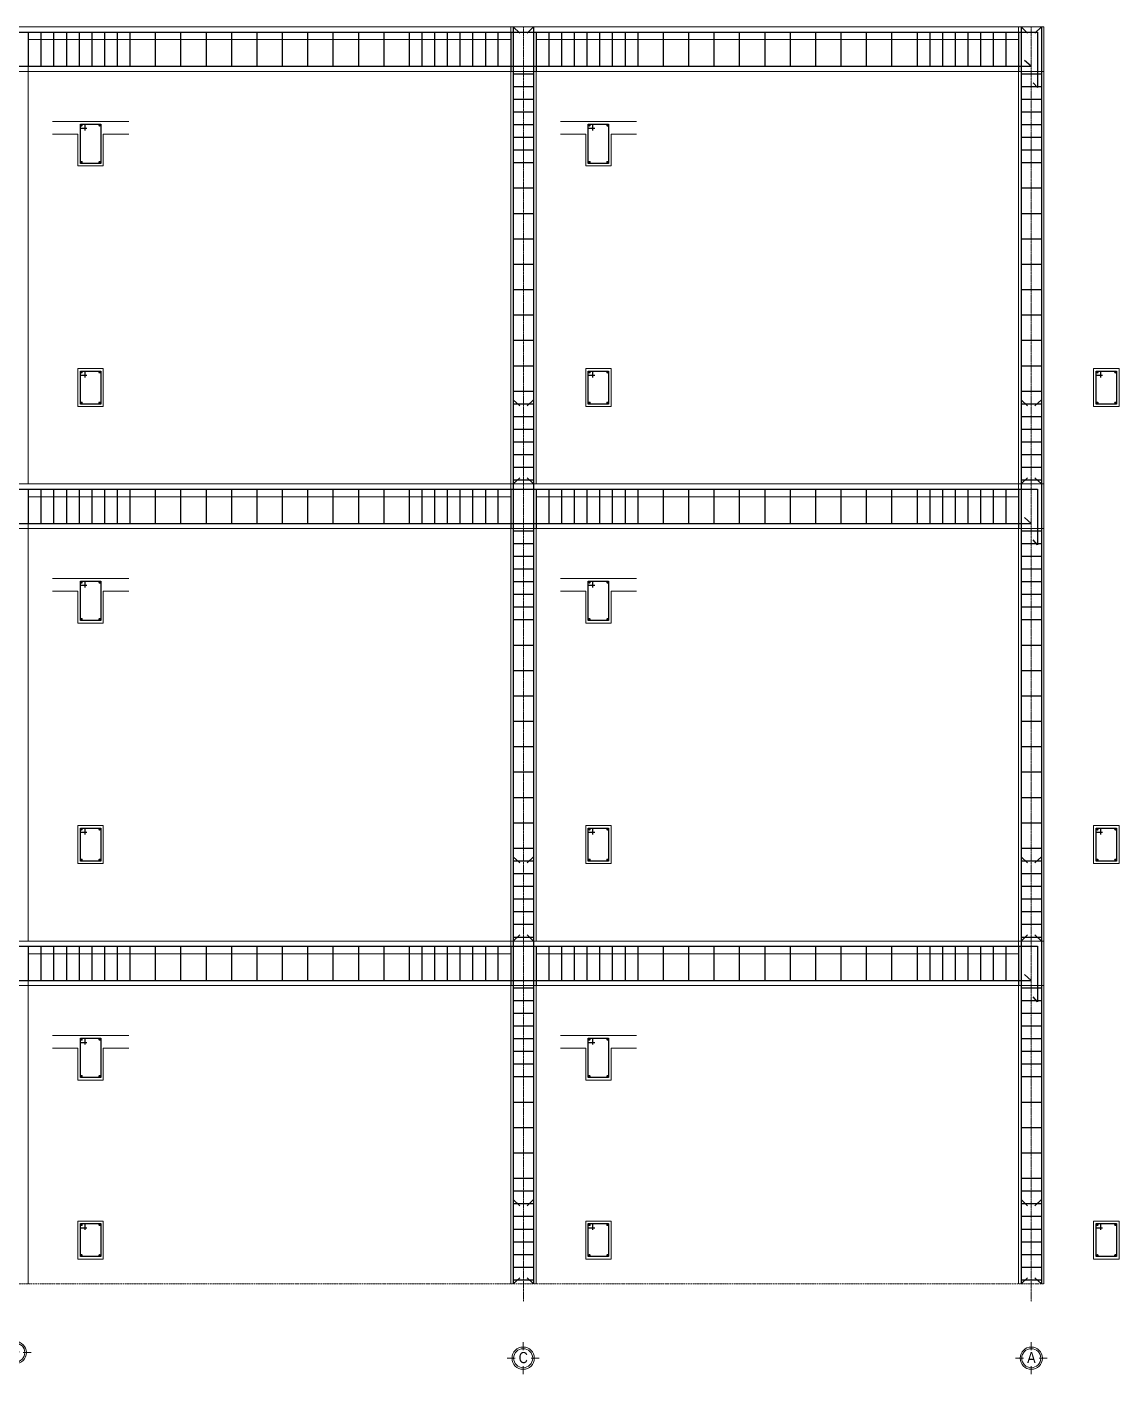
# Model space of a CAD drawing. Header units: millimetres. Extents: x 2451 to 189599, y 100744 to 200848.
# Drawn here: x 86305 to 94906, y 135636 to 146247 of the extents above; entities that cross this region are included whole.
import ezdxf
from ezdxf.enums import TextEntityAlignment as Align

# ---------------------------------------------------------------- set-up
doc = ezdxf.new("R2010")
doc.units = ezdxf.units.MM
doc.linetypes.add('ACAD_ISO02W100', pattern=[15, 12, -3])
doc.linetypes.add('ACAD_ISO10W100', pattern=[18, 12, -3, 0, -3])
for name, color, linetype, lineweight in [('NÉT KHUẤT KC', 4, 'Continuous', 9), ('NÉT THẤY KC', 7, 'Continuous', 20), ('NÉT ĐẬM Cốt thép - các nét cần nhấn mạnh', 1, 'Continuous', 30), ('TEN TRUC', 3, 'Continuous', 18), ('TRUC', 24, 'Continuous', 0)]:
    doc.layers.add(name, color=color, linetype=linetype, lineweight=lineweight)
doc.layers.add('TAGS', color=60, linetype='Continuous')
doc.styles.add('VNI-HELVE-CONDENSEN', font='')
doc.styles.get('VNI-HELVE-CONDENSEN').set_extended_font_data('VNI-Helve-Condense')

# ---------------------------------------------------------------- blocks, each defined once
blk = doc.blocks.new('A$C206177D3')
at = {"layer": 'TEN TRUC', "ltscale": 1000}
for p, q in [((-37, 240), (-37, 490)), ((-287, -10), (-537, -10)), ((-37, -510), (-37, -260)), ((463, -10), (213, -10))]:
    blk.add_line(p, q, dxfattribs=at)
blk.add_circle((-37, -10), 350, dxfattribs=at)
at = {"layer": 'TEN TRUC', "color": 254, "ltscale": 1000}
blk.add_circle((-37, -10), 300, dxfattribs=at)
blk = doc.blocks.new('*U1107')
at = {"layer": 'NÉT ĐẬM Cốt thép - các nét cần nhấn mạnh'}
blk.add_line((-80, 0), (80, 0), dxfattribs=at)
blk = doc.blocks.new('*U1108')
at = {"layer": 'NÉT ĐẬM Cốt thép - các nét cần nhấn mạnh', "color": 0, "linetype": 'ByBlock', "lineweight": -2, "transparency": 16777216}
for p in [(0, 600), (0, 400), (0, 200), (0, 0)]:
    blk.add_blockref('*U1107', p, dxfattribs=at)
blk = doc.blocks.new('*U1111')
at = {"layer": 'NÉT ĐẬM Cốt thép - các nét cần nhấn mạnh'}
blk.add_line((-80, 0), (80, 0), dxfattribs=at)
blk = doc.blocks.new('*U1112')
at = {"layer": 'NÉT ĐẬM Cốt thép - các nét cần nhấn mạnh', "color": 0, "linetype": 'ByBlock', "lineweight": -2, "transparency": 16777216}
for p in [(0, 600), (0, 400), (0, 200), (0, 0)]:
    blk.add_blockref('*U1111', p, dxfattribs=at)
blk = doc.blocks.new('*U1113')
at = {"layer": 'NÉT ĐẬM Cốt thép - các nét cần nhấn mạnh'}
blk.add_line((-80, 0), (80, 0), dxfattribs=at)
blk = doc.blocks.new('*U1114')
at = {"layer": 'NÉT ĐẬM Cốt thép - các nét cần nhấn mạnh', "color": 0, "linetype": 'ByBlock', "lineweight": -2, "transparency": 16777216}
for p in [(0, 600), (0, 400), (0, 200), (0, 0)]:
    blk.add_blockref('*U1113', p, dxfattribs=at)
blk = doc.blocks.new('*U1115')
at = {"layer": 'NÉT ĐẬM Cốt thép - các nét cần nhấn mạnh'}
blk.add_line((-80, 0), (80, 0), dxfattribs=at)
blk = doc.blocks.new('*U1116')
at = {"layer": 'NÉT ĐẬM Cốt thép - các nét cần nhấn mạnh', "color": 0, "linetype": 'ByBlock', "lineweight": -2, "transparency": 16777216}
for p in [(0, 600), (0, 400), (0, 200), (0, 0)]:
    blk.add_blockref('*U1115', p, dxfattribs=at)
blk = doc.blocks.new('*U1109')
at = {"layer": 'NÉT ĐẬM Cốt thép - các nét cần nhấn mạnh'}
blk.add_line((-80, 0), (80, 0), dxfattribs=at)
blk = doc.blocks.new('*U1110')
at = {"layer": 'NÉT ĐẬM Cốt thép - các nét cần nhấn mạnh', "color": 0, "linetype": 'ByBlock', "lineweight": -2, "transparency": 16777216}
for p in [(0, 600), (0, 400), (0, 200), (0, 0)]:
    blk.add_blockref('*U1109', p, dxfattribs=at)
blk = doc.blocks.new('*U1127')
at = {"layer": 'NÉT ĐẬM Cốt thép - các nét cần nhấn mạnh'}
blk.add_line((-80, 0), (80, 0), dxfattribs=at)
blk = doc.blocks.new('*U1128')
at = {"layer": 'NÉT ĐẬM Cốt thép - các nét cần nhấn mạnh', "color": 0, "linetype": 'ByBlock', "lineweight": -2, "transparency": 16777216}
for p in [(0, 600), (0, 400), (0, 200), (0, 0)]:
    blk.add_blockref('*U1127', p, dxfattribs=at)
blk = doc.blocks.new('*U1129')
at = {"layer": 'NÉT ĐẬM Cốt thép - các nét cần nhấn mạnh'}
blk.add_line((-80, 0), (80, 0), dxfattribs=at)
blk = doc.blocks.new('*U1130')
at = {"layer": 'NÉT ĐẬM Cốt thép - các nét cần nhấn mạnh', "color": 0, "linetype": 'ByBlock', "lineweight": -2, "transparency": 16777216}
for p in [(0, 600), (0, 400), (0, 200), (0, 0)]:
    blk.add_blockref('*U1129', p, dxfattribs=at)
blk = doc.blocks.new('*U1135')
at = {"layer": 'NÉT ĐẬM Cốt thép - các nét cần nhấn mạnh'}
blk.add_line((-80, 0), (80, 0), dxfattribs=at)
blk = doc.blocks.new('*U1136')
at = {"layer": 'NÉT ĐẬM Cốt thép - các nét cần nhấn mạnh', "color": 0, "linetype": 'ByBlock', "lineweight": -2, "transparency": 16777216}
for p in [(0, 600), (0, 400), (0, 200), (0, 0)]:
    blk.add_blockref('*U1135', p, dxfattribs=at)
blk = doc.blocks.new('*U1137')
at = {"layer": 'NÉT ĐẬM Cốt thép - các nét cần nhấn mạnh'}
blk.add_line((-80, 0), (80, 0), dxfattribs=at)
blk = doc.blocks.new('*U1138')
at = {"layer": 'NÉT ĐẬM Cốt thép - các nét cần nhấn mạnh', "color": 0, "linetype": 'ByBlock', "lineweight": -2, "transparency": 16777216}
for p in [(0, 600), (0, 400), (0, 200), (0, 0)]:
    blk.add_blockref('*U1137', p, dxfattribs=at)
blk = doc.blocks.new('*U1139')
at = {"layer": 'NÉT ĐẬM Cốt thép - các nét cần nhấn mạnh'}
blk.add_line((-80, 0), (80, 0), dxfattribs=at)
blk = doc.blocks.new('*U1140')
at = {"layer": 'NÉT ĐẬM Cốt thép - các nét cần nhấn mạnh', "color": 0, "linetype": 'ByBlock', "lineweight": -2, "transparency": 16777216}
for p in [(0, 600), (0, 400), (0, 200), (0, 0)]:
    blk.add_blockref('*U1139', p, dxfattribs=at)
blk = doc.blocks.new('*U1131')
at = {"layer": 'NÉT ĐẬM Cốt thép - các nét cần nhấn mạnh'}
blk.add_line((-80, 0), (80, 0), dxfattribs=at)
blk = doc.blocks.new('*U1132')
at = {"layer": 'NÉT ĐẬM Cốt thép - các nét cần nhấn mạnh', "color": 0, "linetype": 'ByBlock', "lineweight": -2, "transparency": 16777216}
for p in [(0, 600), (0, 400), (0, 200), (0, 0)]:
    blk.add_blockref('*U1131', p, dxfattribs=at)
blk = doc.blocks.new('*U1133')
at = {"layer": 'NÉT ĐẬM Cốt thép - các nét cần nhấn mạnh'}
blk.add_line((-80, 0), (80, 0), dxfattribs=at)
blk = doc.blocks.new('*U1134')
at = {"layer": 'NÉT ĐẬM Cốt thép - các nét cần nhấn mạnh', "color": 0, "linetype": 'ByBlock', "lineweight": -2, "transparency": 16777216}
for p in [(0, 600), (0, 400), (0, 200), (0, 0)]:
    blk.add_blockref('*U1133', p, dxfattribs=at)
blk = doc.blocks.new('*U1141')
at = {"layer": 'NÉT ĐẬM Cốt thép - các nét cần nhấn mạnh'}
blk.add_line((-80, 0), (80, 0), dxfattribs=at)
blk = doc.blocks.new('*U1142')
at = {"layer": 'NÉT ĐẬM Cốt thép - các nét cần nhấn mạnh', "color": 0, "linetype": 'ByBlock', "lineweight": -2, "transparency": 16777216}
for p in [(0, 600), (0, 400), (0, 200), (0, 0)]:
    blk.add_blockref('*U1141', p, dxfattribs=at)

msp = doc.modelspace()

# ---------------------------------------------------------------- linework, layer by layer
at = {"layer": 'NÉT KHUẤT KC', "linetype": 'ACAD_ISO02W100', "ltscale": 0.5}
for points in [[(94315, 146247.2), (80115, 146247.2), (80115, 145897.2), (80315, 145897.2), (80315, 146147.2), (84115, 146147.2), (84115, 145897.2), (84315, 145897.2), (84315, 146147.2), (86115, 146147.2), (86115, 145897.2), (86315, 145897.2), (86315, 146147.2), (90115, 146147.2), (90115, 145897.2), (90315, 145897.2), (90315, 146147.2), (94115, 146147.2), (94115, 145897.2), (94315, 145897.2), (94315, 146247.2)], [(94315, 142647.2), (80115, 142647.2), (80115, 142297.2), (80315, 142297.2), (80315, 142547.2), (84115, 142547.2), (84115, 142297.2), (84315, 142297.2), (84315, 142547.2), (86115, 142547.2), (86115, 142297.2), (86315, 142297.2), (86315, 142547.2), (90115, 142547.2), (90115, 142297.2), (90315, 142297.2), (90315, 142547.2), (94115, 142547.2), (94115, 142297.2), (94315, 142297.2), (94315, 142647.2)], [(94315, 139047.2), (80115, 139047.2), (80115, 138697.2), (80315, 138697.2), (80315, 138947.2), (84115, 138947.2), (84115, 138697.2), (84315, 138697.2), (84315, 138947.2), (86115, 138947.2), (86115, 138697.2), (86315, 138697.2), (86315, 138947.2), (90115, 138947.2), (90115, 138697.2), (90315, 138697.2), (90315, 138947.2), (94115, 138947.2), (94115, 138697.2), (94315, 138697.2), (94315, 139047.2)]]:
    msp.add_lwpolyline(points, dxfattribs=at)
at = {"layer": 'NÉT THẤY KC'}
for p, q in [((86315, 146247.2), (90115, 146247.2)), ((90115, 146247.2), (90115, 136347.2)), ((90315, 146247.2), (94115, 146247.2)), ((94115, 146247.2), (94115, 136347.2)), ((94315, 146247.2), (94315, 136347.2)), ((86315, 145897.2), (86315, 142647.2)), ((86315, 145897.2), (86315, 142647.2)), ((86315, 145897.2), (90115, 145897.2)), ((90115, 145897.2), (90115, 142647.2)), ((90315, 145897.2), (90315, 142647.2)), ((90315, 145897.2), (90315, 142647.2)), ((90315, 145897.2), (94115, 145897.2)), ((94115, 145897.2), (94115, 142647.2)), ((94315, 145897.2), (94315, 142647.2)), ((86506.4, 145502.2), (87106.4, 145502.2)), ((90506.4, 145502.2), (91106.4, 145502.2)), ((86506.4, 145402.2), (86706.4, 145402.2)), ((86706.4, 145152.2), (86706.4, 145402.2)), ((86906.4, 145402.2), (87106.4, 145402.2)), ((86906.4, 145402.2), (86906.4, 145152.2)), ((90506.4, 145402.2), (90706.4, 145402.2)), ((90706.4, 145152.2), (90706.4, 145402.2)), ((90906.4, 145402.2), (91106.4, 145402.2)), ((90906.4, 145402.2), (90906.4, 145152.2)), ((86706.4, 145152.2), (86906.4, 145152.2)), ((90706.4, 145152.2), (90906.4, 145152.2)), ((86906.4, 143557.1), (86706.4, 143557.1)), ((90906.4, 143557.1), (90706.4, 143557.1)), ((94906.4, 143557.1), (94706.4, 143557.1)), ((86315, 142647.2), (90115, 142647.2)), ((90315, 142647.2), (94115, 142647.2)), ((86315, 142297.2), (86315, 139047.2)), ((86315, 142297.2), (86315, 139047.2)), ((86315, 142297.2), (90115, 142297.2)), ((90115, 142297.2), (90115, 139047.2)), ((90315, 142297.2), (90315, 139047.2)), ((90315, 142297.2), (90315, 139047.2)), ((90315, 142297.2), (94115, 142297.2)), ((94115, 142297.2), (94115, 139047.2)), ((94315, 142297.2), (94315, 139047.2)), ((86506.4, 141902.2), (87106.4, 141902.2)), ((90506.4, 141902.2), (91106.4, 141902.2)), ((86506.4, 141802.2), (86706.4, 141802.2)), ((86706.4, 141552.2), (86706.4, 141802.2)), ((86906.4, 141802.2), (87106.4, 141802.2)), ((86906.4, 141802.2), (86906.4, 141552.2)), ((90506.4, 141802.2), (90706.4, 141802.2)), ((90706.4, 141552.2), (90706.4, 141802.2)), ((90906.4, 141802.2), (91106.4, 141802.2)), ((90906.4, 141802.2), (90906.4, 141552.2)), ((86706.4, 141552.2), (86906.4, 141552.2)), ((90706.4, 141552.2), (90906.4, 141552.2)), ((86906.4, 139957.1), (86706.4, 139957.1)), ((90906.4, 139957.1), (90706.4, 139957.1)), ((94906.4, 139957.1), (94706.4, 139957.1)), ((86315, 139047.2), (90115, 139047.2)), ((90315, 139047.2), (94115, 139047.2)), ((86315, 138697.2), (86315, 136347.2)), ((86315, 138697.2), (90115, 138697.2)), ((86315, 138697.2), (86315, 136347.2)), ((90115, 138697.2), (90115, 136347.2)), ((90315, 138697.2), (90315, 136347.2)), ((90315, 138697.2), (94115, 138697.2)), ((90315, 138697.2), (90315, 136347.2)), ((94115, 138697.2), (94115, 136347.2)), ((94315, 138697.2), (94315, 136347.2)), ((86506.4, 138302.2), (87106.4, 138302.2)), ((90506.4, 138302.2), (91106.4, 138302.2)), ((86506.4, 138202.2), (86706.4, 138202.2)), ((86706.4, 137952.2), (86706.4, 138202.2)), ((86906.4, 138202.2), (87106.4, 138202.2)), ((86906.4, 138202.2), (86906.4, 137952.2)), ((90506.4, 138202.2), (90706.4, 138202.2)), ((90706.4, 137952.2), (90706.4, 138202.2)), ((90906.4, 138202.2), (91106.4, 138202.2)), ((90906.4, 138202.2), (90906.4, 137952.2)), ((86706.4, 137952.2), (86906.4, 137952.2)), ((90706.4, 137952.2), (90906.4, 137952.2)), ((86906.4, 136841.6), (86706.4, 136841.6)), ((90906.4, 136841.6), (90706.4, 136841.6)), ((94906.4, 136841.6), (94706.4, 136841.6))]:
    msp.add_line(p, q, dxfattribs=at)
for points in [[(86706.4, 143557.1), (86906.4, 143557.1), (86906.4, 143257.1), (86706.4, 143257.1)], [(90706.4, 143557.1), (90906.4, 143557.1), (90906.4, 143257.1), (90706.4, 143257.1)], [(94706.4, 143557.1), (94906.4, 143557.1), (94906.4, 143257.1), (94706.4, 143257.1)], [(86706.4, 139957.1), (86906.4, 139957.1), (86906.4, 139657.1), (86706.4, 139657.1)], [(90706.4, 139957.1), (90906.4, 139957.1), (90906.4, 139657.1), (90706.4, 139657.1)], [(94706.4, 139957.1), (94906.4, 139957.1), (94906.4, 139657.1), (94706.4, 139657.1)], [(86706.4, 136841.6), (86906.4, 136841.6), (86906.4, 136541.6), (86706.4, 136541.6)], [(90706.4, 136841.6), (90906.4, 136841.6), (90906.4, 136541.6), (90706.4, 136541.6)], [(94706.4, 136841.6), (94906.4, 136841.6), (94906.4, 136541.6), (94706.4, 136541.6)]]:
    msp.add_lwpolyline(points, close=True, dxfattribs=at)
at = {"layer": 'NÉT ĐẬM Cốt thép - các nét cần nhấn mạnh'}
for p, q in [((90135, 146247.2), (90135, 136347.2)), ((90135, 146247.2), (90185.8, 146199.1)), ((90295, 146247.2), (90244.1, 146199.1)), ((90295, 146247.2), (90295, 136347.2)), ((94135, 146247.2), (94135, 136347.2)), ((94135, 146247.2), (94185.8, 146199.1)), ((94295, 146247.2), (94244.1, 146199.1)), ((94295, 146247.2), (94295, 136347.2)), ((86315.3, 146207), (86315.3, 145937.2)), ((86415.6, 146207), (86415.6, 145937.2)), ((86515.3, 146207), (86515.3, 145937.2)), ((86615.6, 146207), (86615.6, 145937.2)), ((86715.3, 146207), (86715.3, 145937.2)), ((86815.6, 146207), (86815.6, 145937.2)), ((86915.3, 146207), (86915.3, 145937.2)), ((87015.6, 146207), (87015.6, 145937.2)), ((87115.3, 146207), (87115.3, 145937.2)), ((87315.3, 146207), (87315.3, 145937.2)), ((87515.3, 146207), (87515.3, 145937.2)), ((87715.3, 146207), (87715.3, 145937.2)), ((87915.3, 146207), (87915.3, 145937.2)), ((88115.3, 146207), (88115.3, 145937.2)), ((88315.3, 146207), (88315.3, 145937.2)), ((88515.3, 146207), (88515.3, 145937.2)), ((88715.3, 146207), (88715.3, 145937.2)), ((88915.3, 146207), (88915.3, 145937.2)), ((89115.3, 146207), (89115.3, 145937.2)), ((89315.3, 146207), (89315.3, 145937.2)), ((89414.6, 146207), (89414.6, 145937.2)), ((89515.3, 146207), (89515.3, 145937.2)), ((89614.6, 146207), (89614.6, 145937.2)), ((89715.3, 146207), (89715.3, 145937.2)), ((89814.6, 146207), (89814.6, 145937.2)), ((89915.3, 146207), (89915.3, 145937.2)), ((90014.6, 146207), (90014.6, 145937.2)), ((90115.3, 146207), (90115.3, 145897.3)), ((90315.3, 146207), (90315.3, 145897.3)), ((90415.6, 146207), (90415.6, 145937.2)), ((90515.3, 146207), (90515.3, 145937.2)), ((90615.6, 146207), (90615.6, 145937.2)), ((90715.3, 146207), (90715.3, 145937.2)), ((90815.6, 146207), (90815.6, 145937.2)), ((90915.3, 146207), (90915.3, 145937.2)), ((91015.6, 146207), (91015.6, 145937.2)), ((91115.3, 146207), (91115.3, 145937.2)), ((91315.3, 146207), (91315.3, 145937.2)), ((91515.3, 146207), (91515.3, 145937.2)), ((91715.3, 146207), (91715.3, 145937.2)), ((91915.3, 146207), (91915.3, 145937.2)), ((92115.3, 146207), (92115.3, 145937.2)), ((92315.3, 146207), (92315.3, 145937.2)), ((92515.3, 146207), (92515.3, 145937.2)), ((92715.3, 146207), (92715.3, 145937.2)), ((92915.3, 146207), (92915.3, 145937.2)), ((93115.3, 146207), (93115.3, 145937.2)), ((93315.3, 146207), (93315.3, 145937.2)), ((93415, 146207), (93415, 145937.2)), ((93515.3, 146207), (93515.3, 145937.2)), ((93615, 146207), (93615, 145937.2)), ((93715.3, 146207), (93715.3, 145937.2)), ((93815, 146207), (93815, 145937.2)), ((93915.3, 146207), (93915.3, 145937.2)), ((94015, 146207), (94015, 145937.2)), ((94115.3, 146207), (94115.3, 145897.3)), ((80215, 145937.2), (94215, 145937.2)), ((94215, 145937.2), (94162.4, 145983.4)), ((90135, 145878.9), (90295, 145878.9)), ((94265, 145769), (94229.2, 145808.2)), ((90135, 145778.9), (90295, 145778.9)), ((94135, 145778.9), (94295, 145778.9)), ((86759.6, 145482.2), (86759.6, 145431.9)), ((90135, 145578.9), (90295, 145578.9)), ((90759.6, 145482.2), (90759.6, 145431.9)), ((94135, 145578.9), (94295, 145578.9)), ((86726.4, 145449.1), (86776.8, 145449.1)), ((90135, 145378.9), (90295, 145378.9)), ((90726.4, 145449.1), (90776.8, 145449.1)), ((94135, 145378.9), (94295, 145378.9)), ((90135, 145178.9), (90295, 145178.9)), ((94135, 145178.9), (94295, 145178.9)), ((90135, 144978.9), (90295, 144978.9)), ((94135, 144978.9), (94295, 144978.9)), ((90135, 144778.9), (90295, 144778.9)), ((94135, 144778.9), (94295, 144778.9)), ((90135, 144578.9), (90295, 144578.9)), ((94135, 144578.9), (94295, 144578.9)), ((90135, 144378.9), (90295, 144378.9)), ((94135, 144378.9), (94295, 144378.9)), ((90135, 144178.9), (90295, 144178.9)), ((94135, 144178.9), (94295, 144178.9)), ((90135, 143978.9), (90295, 143978.9)), ((94135, 143978.9), (94295, 143978.9)), ((90135, 143778.9), (90295, 143778.9)), ((94135, 143778.9), (94295, 143778.9)), ((90135, 143578.9), (90295, 143578.9)), ((94135, 143578.9), (94295, 143578.9)), ((86726.4, 143504), (86776.8, 143504)), ((86759.6, 143537.1), (86759.6, 143486.8)), ((90726.4, 143504), (90776.8, 143504)), ((90759.6, 143537.1), (90759.6, 143486.8)), ((94726.4, 143504), (94776.8, 143504)), ((94759.6, 143537.1), (94759.6, 143486.8)), ((90135, 143378.9), (90295, 143378.9)), ((94135, 143378.9), (94295, 143378.9)), ((90135, 143310.6), (90185.8, 143262.5)), ((90135, 143310.6), (90185.8, 143262.5)), ((90295, 143310.6), (90244.1, 143262.5)), ((90295, 143310.6), (90244.1, 143262.5)), ((94135, 143310.6), (94185.8, 143262.5)), ((94135, 143310.6), (94185.8, 143262.5)), ((94295, 143310.6), (94244.1, 143262.5)), ((94295, 143310.6), (94244.1, 143262.5)), ((90135, 143178.9), (90295, 143178.9)), ((94135, 143178.9), (94295, 143178.9)), ((90135, 142978.9), (90295, 142978.9)), ((94135, 142978.9), (94295, 142978.9)), ((90135, 142778.9), (90295, 142778.9)), ((94135, 142778.9), (94295, 142778.9)), ((90135, 142647.2), (90185.8, 142695.3)), ((90295, 142647.2), (90244.1, 142695.3)), ((94135, 142647.2), (94185.8, 142695.3)), ((94295, 142647.2), (94244.1, 142695.3)), ((86315.3, 142607), (86315.3, 142337.2)), ((86415.6, 142607), (86415.6, 142337.2)), ((86515.3, 142607), (86515.3, 142337.2)), ((86615.6, 142607), (86615.6, 142337.2)), ((86715.3, 142607), (86715.3, 142337.2)), ((86815.6, 142607), (86815.6, 142337.2)), ((86915.3, 142607), (86915.3, 142337.2)), ((87015.6, 142607), (87015.6, 142337.2)), ((87115.3, 142607), (87115.3, 142337.2)), ((87315.3, 142607), (87315.3, 142337.2)), ((87515.3, 142607), (87515.3, 142337.2)), ((87715.3, 142607), (87715.3, 142337.2)), ((87915.3, 142607), (87915.3, 142337.2)), ((88115.3, 142607), (88115.3, 142337.2)), ((88315.3, 142607), (88315.3, 142337.2)), ((88515.3, 142607), (88515.3, 142337.2)), ((88715.3, 142607), (88715.3, 142337.2)), ((88915.3, 142607), (88915.3, 142337.2)), ((89115.3, 142607), (89115.3, 142337.2)), ((89315.3, 142607), (89315.3, 142337.2)), ((89414.6, 142607), (89414.6, 142337.2)), ((89515.3, 142607), (89515.3, 142337.2)), ((89614.6, 142607), (89614.6, 142337.2)), ((89715.3, 142607), (89715.3, 142337.2)), ((89814.6, 142607), (89814.6, 142337.2)), ((89915.3, 142607), (89915.3, 142337.2)), ((90014.6, 142607), (90014.6, 142337.2)), ((90115.3, 142607), (90115.3, 142297.3)), ((90315.3, 142607), (90315.3, 142297.3)), ((90415.6, 142607), (90415.6, 142337.2)), ((90515.3, 142607), (90515.3, 142337.2)), ((90615.6, 142607), (90615.6, 142337.2)), ((90715.3, 142607), (90715.3, 142337.2)), ((90815.6, 142607), (90815.6, 142337.2)), ((90915.3, 142607), (90915.3, 142337.2)), ((91015.6, 142607), (91015.6, 142337.2)), ((91115.3, 142607), (91115.3, 142337.2)), ((91315.3, 142607), (91315.3, 142337.2)), ((91515.3, 142607), (91515.3, 142337.2)), ((91715.3, 142607), (91715.3, 142337.2)), ((91915.3, 142607), (91915.3, 142337.2)), ((92115.3, 142607), (92115.3, 142337.2)), ((92315.3, 142607), (92315.3, 142337.2)), ((92515.3, 142607), (92515.3, 142337.2)), ((92715.3, 142607), (92715.3, 142337.2)), ((92915.3, 142607), (92915.3, 142337.2)), ((93115.3, 142607), (93115.3, 142337.2)), ((93315.3, 142607), (93315.3, 142337.2)), ((93415, 142607), (93415, 142337.2)), ((93515.3, 142607), (93515.3, 142337.2)), ((93615, 142607), (93615, 142337.2)), ((93715.3, 142607), (93715.3, 142337.2)), ((93815, 142607), (93815, 142337.2)), ((93915.3, 142607), (93915.3, 142337.2)), ((94015, 142607), (94015, 142337.2)), ((94115.3, 142607), (94115.3, 142297.3)), ((80215, 142337.2), (94215, 142337.2)), ((94215, 142337.2), (94162.4, 142383.4)), ((90135, 142278.9), (90295, 142278.9)), ((94265, 142169), (94229.2, 142208.2)), ((90135, 142178.9), (90295, 142178.9)), ((94135, 142178.9), (94295, 142178.9)), ((90135, 141978.9), (90295, 141978.9)), ((94135, 141978.9), (94295, 141978.9)), ((86759.6, 141882.2), (86759.6, 141831.9)), ((90759.6, 141882.2), (90759.6, 141831.9)), ((86726.4, 141849.1), (86776.8, 141849.1)), ((90135, 141778.9), (90295, 141778.9)), ((90726.4, 141849.1), (90776.8, 141849.1)), ((94135, 141778.9), (94295, 141778.9)), ((90135, 141578.9), (90295, 141578.9)), ((94135, 141578.9), (94295, 141578.9)), ((90135, 141378.9), (90295, 141378.9)), ((94135, 141378.9), (94295, 141378.9)), ((90135, 141178.9), (90295, 141178.9)), ((94135, 141178.9), (94295, 141178.9)), ((90135, 140978.9), (90295, 140978.9)), ((94135, 140978.9), (94295, 140978.9)), ((90135, 140778.9), (90295, 140778.9)), ((94135, 140778.9), (94295, 140778.9)), ((90135, 140578.9), (90295, 140578.9)), ((94135, 140578.9), (94295, 140578.9)), ((90135, 140378.9), (90295, 140378.9)), ((94135, 140378.9), (94295, 140378.9)), ((90135, 140178.9), (90295, 140178.9)), ((94135, 140178.9), (94295, 140178.9)), ((90135, 139978.9), (90295, 139978.9)), ((94135, 139978.9), (94295, 139978.9)), ((86726.4, 139904), (86776.8, 139904)), ((86759.6, 139937.1), (86759.6, 139886.8)), ((90726.4, 139904), (90776.8, 139904)), ((90759.6, 139937.1), (90759.6, 139886.8)), ((94726.4, 139904), (94776.8, 139904)), ((94759.6, 139937.1), (94759.6, 139886.8)), ((90135, 139778.9), (90295, 139778.9)), ((94135, 139778.9), (94295, 139778.9)), ((90135, 139710.6), (90185.8, 139662.5)), ((90295, 139710.6), (90244.1, 139662.5)), ((94135, 139710.6), (94185.8, 139662.5)), ((94295, 139710.6), (94244.1, 139662.5)), ((90135, 139578.9), (90295, 139578.9)), ((94135, 139578.9), (94295, 139578.9)), ((90135, 139378.9), (90295, 139378.9)), ((94135, 139378.9), (94295, 139378.9)), ((90135, 139178.9), (90295, 139178.9)), ((94135, 139178.9), (94295, 139178.9)), ((86315.3, 139007), (86315.3, 138737.2)), ((86415.6, 139007), (86415.6, 138737.2)), ((86515.3, 139007), (86515.3, 138737.2)), ((86615.6, 139007), (86615.6, 138737.2)), ((86715.3, 139007), (86715.3, 138737.2)), ((86815.6, 139007), (86815.6, 138737.2)), ((86915.3, 139007), (86915.3, 138737.2)), ((87015.6, 139007), (87015.6, 138737.2)), ((87115.3, 139007), (87115.3, 138737.2)), ((87315.3, 139007), (87315.3, 138737.2)), ((87515.3, 139007), (87515.3, 138737.2)), ((87715.3, 139007), (87715.3, 138737.2)), ((87915.3, 139007), (87915.3, 138737.2)), ((88115.3, 139007), (88115.3, 138737.2)), ((88315.3, 139007), (88315.3, 138737.2)), ((88515.3, 139007), (88515.3, 138737.2)), ((88715.3, 139007), (88715.3, 138737.2)), ((88915.3, 139007), (88915.3, 138737.2)), ((89115.3, 139007), (89115.3, 138737.2)), ((89315.3, 139007), (89315.3, 138737.2)), ((89414.6, 139007), (89414.6, 138737.2)), ((89515.3, 139007), (89515.3, 138737.2)), ((89614.6, 139007), (89614.6, 138737.2)), ((89715.3, 139007), (89715.3, 138737.2)), ((89814.6, 139007), (89814.6, 138737.2)), ((89915.3, 139007), (89915.3, 138737.2)), ((90014.6, 139007), (90014.6, 138737.2)), ((90115.3, 139007), (90115.3, 138697.3)), ((90135, 139047.2), (90185.8, 139095.3)), ((90295, 139047.2), (90244.1, 139095.3)), ((90315.3, 139007), (90315.3, 138697.3)), ((90415.6, 139007), (90415.6, 138737.2)), ((90515.3, 139007), (90515.3, 138737.2)), ((90615.6, 139007), (90615.6, 138737.2)), ((90715.3, 139007), (90715.3, 138737.2)), ((90815.6, 139007), (90815.6, 138737.2)), ((90915.3, 139007), (90915.3, 138737.2)), ((91015.6, 139007), (91015.6, 138737.2)), ((91115.3, 139007), (91115.3, 138737.2)), ((91315.3, 139007), (91315.3, 138737.2)), ((91515.3, 139007), (91515.3, 138737.2)), ((91715.3, 139007), (91715.3, 138737.2)), ((91915.3, 139007), (91915.3, 138737.2)), ((92115.3, 139007), (92115.3, 138737.2)), ((92315.3, 139007), (92315.3, 138737.2)), ((92515.3, 139007), (92515.3, 138737.2)), ((92715.3, 139007), (92715.3, 138737.2)), ((92915.3, 139007), (92915.3, 138737.2)), ((93115.3, 139007), (93115.3, 138737.2)), ((93315.3, 139007), (93315.3, 138737.2)), ((93415, 139007), (93415, 138737.2)), ((93515.3, 139007), (93515.3, 138737.2)), ((93615, 139007), (93615, 138737.2)), ((93715.3, 139007), (93715.3, 138737.2)), ((93815, 139007), (93815, 138737.2)), ((93915.3, 139007), (93915.3, 138737.2)), ((94015, 139007), (94015, 138737.2)), ((94115.3, 139007), (94115.3, 138697.3)), ((94135, 139047.2), (94185.8, 139095.3)), ((94295, 139047.2), (94244.1, 139095.3)), ((80215, 138737.2), (94215, 138737.2)), ((94215, 138737.2), (94162.4, 138783.4)), ((90135, 138678.9), (90295, 138678.9)), ((90135, 138578.9), (90295, 138578.9)), ((94135, 138578.9), (94295, 138578.9)), ((94265, 138569), (94229.2, 138608.2)), ((90135, 138478.9), (90295, 138478.9)), ((90135, 138378.9), (90295, 138378.9)), ((94135, 138378.9), (94295, 138378.9)), ((86759.6, 138282.2), (86759.6, 138231.9)), ((90135, 138278.9), (90295, 138278.9)), ((90759.6, 138282.2), (90759.6, 138231.9)), ((86726.4, 138249.1), (86776.8, 138249.1)), ((90135, 138178.9), (90295, 138178.9)), ((90726.4, 138249.1), (90776.8, 138249.1)), ((94135, 138178.9), (94295, 138178.9)), ((90135, 138078.9), (90295, 138078.9)), ((90135, 137978.9), (90295, 137978.9)), ((94135, 137978.9), (94295, 137978.9)), ((90135, 137778.9), (90295, 137778.9)), ((94135, 137778.9), (94295, 137778.9)), ((90135, 137578.9), (90295, 137578.9)), ((94135, 137578.9), (94295, 137578.9)), ((90135, 137378.9), (90295, 137378.9)), ((94135, 137378.9), (94295, 137378.9)), ((90135, 137178.9), (90295, 137178.9)), ((94135, 137178.9), (94295, 137178.9)), ((90135, 137010.6), (90185.8, 136962.5)), ((90295, 137010.6), (90244.1, 136962.5)), ((94135, 137010.6), (94185.8, 136962.5)), ((94295, 137010.6), (94244.1, 136962.5)), ((90135, 136978.9), (90295, 136978.9)), ((94135, 136978.9), (94295, 136978.9)), ((86726.4, 136788.5), (86776.8, 136788.5)), ((86759.6, 136821.6), (86759.6, 136771.3)), ((90135, 136778.9), (90295, 136778.9)), ((90726.4, 136788.5), (90776.8, 136788.5)), ((90759.6, 136821.6), (90759.6, 136771.3)), ((94135, 136778.9), (94295, 136778.9)), ((94726.4, 136788.5), (94776.8, 136788.5)), ((94759.6, 136821.6), (94759.6, 136771.3)), ((90135, 136578.9), (90295, 136578.9)), ((94135, 136578.9), (94295, 136578.9)), ((90135, 136347.2), (90185.8, 136395.3)), ((90135, 136378.9), (90295, 136378.9)), ((90295, 136347.2), (90244.1, 136395.3)), ((94135, 136347.2), (94185.8, 136395.3)), ((94135, 136378.9), (94295, 136378.9)), ((94295, 136347.2), (94244.1, 136395.3))]:
    msp.add_line(p, q, dxfattribs=at)
for points in [[(80165, 145768.7), (80165, 146206.9), (94265, 146207.2), (94265, 145769)], [(80165, 142168.7), (80165, 142606.9), (94265, 142607.2), (94265, 142169)], [(80165, 138568.7), (80165, 139006.9), (94265, 139007.2), (94265, 138569)]]:
    msp.add_lwpolyline(points, dxfattribs=at)
at = {"layer": 'NÉT ĐẬM Cốt thép - các nét cần nhấn mạnh', "const_width": 10}
for points in [[(86730.1, 145472.5, 1), (86740.1, 145472.5, 1)], [(86882.8, 145472.5, -1), (86872.8, 145472.5, -1)], [(90730.1, 145472.5, 1), (90740.1, 145472.5, 1)], [(90882.8, 145472.5, -1), (90872.8, 145472.5, -1)], [(86730.1, 145182, -1), (86740.1, 145182, -1)], [(86882.8, 145182, 1), (86872.8, 145182, 1)], [(90730.1, 145182, -1), (90740.1, 145182, -1)], [(90882.8, 145182, 1), (90872.8, 145182, 1)], [(86730.1, 143527.4, 1), (86740.1, 143527.4, 1)], [(86882.8, 143527.4, -1), (86872.8, 143527.4, -1)], [(90730.1, 143527.4, 1), (90740.1, 143527.4, 1)], [(90882.8, 143527.4, -1), (90872.8, 143527.4, -1)], [(94730.1, 143527.4, 1), (94740.1, 143527.4, 1)], [(94882.8, 143527.4, -1), (94872.8, 143527.4, -1)], [(86730.1, 143286.9, -1), (86740.1, 143286.9, -1)], [(86882.8, 143286.9, 1), (86872.8, 143286.9, 1)], [(90730.1, 143286.9, -1), (90740.1, 143286.9, -1)], [(90882.8, 143286.9, 1), (90872.8, 143286.9, 1)], [(94730.1, 143286.9, -1), (94740.1, 143286.9, -1)], [(94882.8, 143286.9, 1), (94872.8, 143286.9, 1)], [(86730.1, 141872.5, 1), (86740.1, 141872.5, 1)], [(86882.8, 141872.5, -1), (86872.8, 141872.5, -1)], [(90730.1, 141872.5, 1), (90740.1, 141872.5, 1)], [(90882.8, 141872.5, -1), (90872.8, 141872.5, -1)], [(86730.1, 141582, -1), (86740.1, 141582, -1)], [(86882.8, 141582, 1), (86872.8, 141582, 1)], [(90730.1, 141582, -1), (90740.1, 141582, -1)], [(90882.8, 141582, 1), (90872.8, 141582, 1)], [(86730.1, 139927.4, 1), (86740.1, 139927.4, 1)], [(86882.8, 139927.4, -1), (86872.8, 139927.4, -1)], [(90730.1, 139927.4, 1), (90740.1, 139927.4, 1)], [(90882.8, 139927.4, -1), (90872.8, 139927.4, -1)], [(94730.1, 139927.4, 1), (94740.1, 139927.4, 1)], [(94882.8, 139927.4, -1), (94872.8, 139927.4, -1)], [(86730.1, 139686.9, -1), (86740.1, 139686.9, -1)], [(86882.8, 139686.9, 1), (86872.8, 139686.9, 1)], [(90730.1, 139686.9, -1), (90740.1, 139686.9, -1)], [(90882.8, 139686.9, 1), (90872.8, 139686.9, 1)], [(94730.1, 139686.9, -1), (94740.1, 139686.9, -1)], [(94882.8, 139686.9, 1), (94872.8, 139686.9, 1)], [(86730.1, 138272.5, 1), (86740.1, 138272.5, 1)], [(86882.8, 138272.5, -1), (86872.8, 138272.5, -1)], [(90730.1, 138272.5, 1), (90740.1, 138272.5, 1)], [(90882.8, 138272.5, -1), (90872.8, 138272.5, -1)], [(86730.1, 137982, -1), (86740.1, 137982, -1)], [(86882.8, 137982, 1), (86872.8, 137982, 1)], [(90730.1, 137982, -1), (90740.1, 137982, -1)], [(90882.8, 137982, 1), (90872.8, 137982, 1)], [(86730.1, 136811.9, 1), (86740.1, 136811.9, 1)], [(86882.8, 136811.9, -1), (86872.8, 136811.9, -1)], [(90730.1, 136811.9, 1), (90740.1, 136811.9, 1)], [(90882.8, 136811.9, -1), (90872.8, 136811.9, -1)], [(94730.1, 136811.9, 1), (94740.1, 136811.9, 1)], [(94882.8, 136811.9, -1), (94872.8, 136811.9, -1)], [(86730.1, 136571.4, -1), (86740.1, 136571.4, -1)], [(86882.8, 136571.4, 1), (86872.8, 136571.4, 1)], [(90730.1, 136571.4, -1), (90740.1, 136571.4, -1)], [(90882.8, 136571.4, 1), (90872.8, 136571.4, 1)], [(94730.1, 136571.4, -1), (94740.1, 136571.4, -1)], [(94882.8, 136571.4, 1), (94872.8, 136571.4, 1)]]:
    msp.add_lwpolyline(points, format="xyb", close=True, dxfattribs=at)
at = {"layer": 'NÉT ĐẬM Cốt thép - các nét cần nhấn mạnh'}
for points in [[(86886.4, 145172.2), (86726.4, 145172.2), (86726.4, 145482.2), (86886.4, 145482.2)], [(90886.4, 145172.2), (90726.4, 145172.2), (90726.4, 145482.2), (90886.4, 145482.2)], [(86726.4, 143537.1), (86886.4, 143537.1), (86886.4, 143277.1), (86726.4, 143277.1)], [(90726.4, 143537.1), (90886.4, 143537.1), (90886.4, 143277.1), (90726.4, 143277.1)], [(94726.4, 143537.1), (94886.4, 143537.1), (94886.4, 143277.1), (94726.4, 143277.1)], [(86886.4, 141572.2), (86726.4, 141572.2), (86726.4, 141882.2), (86886.4, 141882.2)], [(90886.4, 141572.2), (90726.4, 141572.2), (90726.4, 141882.2), (90886.4, 141882.2)], [(86726.4, 139937.1), (86886.4, 139937.1), (86886.4, 139677.1), (86726.4, 139677.1)], [(90726.4, 139937.1), (90886.4, 139937.1), (90886.4, 139677.1), (90726.4, 139677.1)], [(94726.4, 139937.1), (94886.4, 139937.1), (94886.4, 139677.1), (94726.4, 139677.1)], [(86886.4, 137972.2), (86726.4, 137972.2), (86726.4, 138282.2), (86886.4, 138282.2)], [(90886.4, 137972.2), (90726.4, 137972.2), (90726.4, 138282.2), (90886.4, 138282.2)], [(86726.4, 136821.6), (86886.4, 136821.6), (86886.4, 136561.6), (86726.4, 136561.6)], [(90726.4, 136821.6), (90886.4, 136821.6), (90886.4, 136561.6), (90726.4, 136561.6)], [(94726.4, 136821.6), (94886.4, 136821.6), (94886.4, 136561.6), (94726.4, 136561.6)]]:
    msp.add_lwpolyline(points, close=True, dxfattribs=at)
at = {"layer": 'TRUC', "linetype": 'ACAD_ISO10W100'}
for p, q in [((78190.4, 146247.2), (94315, 146247.2)), ((78190.4, 139047.2), (90215, 139047.2)), ((78190.4, 136347.2), (94315, 136347.2))]:
    msp.add_line(p, q, dxfattribs=at)
at = {"layer": 'TRUC', "linetype": 'ACAD_ISO10W100', "ltscale": 50}
for p, q in [((90315, 146247.2), (94315, 146247.2)), ((90315, 142647.2), (94315, 142647.2)), ((90315, 139047.2), (94315, 139047.2))]:
    msp.add_line(p, q, dxfattribs=at)
at = {"layer": 'TRUC', "linetype": 'ACAD_ISO10W100', "ltscale": 0.2}
for points in [[(90215, 146247.2), (90215, 136208.7)], [(94215, 146247.2), (94215, 136208.7)]]:
    msp.add_lwpolyline(points, dxfattribs=at)

# ---------------------------------------------------------------- block references
at = {"layer": 'NÉT ĐẬM Cốt thép - các nét cần nhấn mạnh'}
for name, p in [('*U1116', (90215, 145278.9)), ('*U1140', (94215, 145278.9)), ('*U1114', (90215, 142678.9)), ('*U1128', (90215, 142678.9)), ('*U1138', (94215, 142678.9)), ('*U1142', (94215, 142678.9)), ('*U1110', (90215, 141678.9)), ('*U1132', (94215, 141678.9)), ('*U1112', (90215, 139078.9)), ('*U1136', (94215, 139078.9)), ('*U1134', (94215, 138078.9)), ('*U1108', (90215, 136478.9)), ('*U1130', (94215, 136478.9))]:
    msp.add_blockref(name, p, dxfattribs=at)
at = {"layer": 'TAGS', "ltscale": 1000}
ref = msp.add_blockref('A$C206177D3', (86203.8, 135808.2), dxfattribs=dict(at, xscale=-0.25, yscale=0.25, zscale=0.25))
ref.add_attrib('A', 'D', dxfattribs={"color": 7, "ltscale": 1000, "height": 87.5, "style": 'VNI-HELVE-CONDENSEN'}).set_placement((86212.7, 135766.8), align=Align.CENTER)
ref = msp.add_blockref('A$C206177D3', (90203.8, 135763.9), dxfattribs=dict(at, xscale=-0.25, yscale=0.25, zscale=0.25))
ref.add_attrib('A', 'C', dxfattribs={"color": 7, "ltscale": 1000, "height": 87.5, "style": 'VNI-HELVE-CONDENSEN'}).set_placement((90214, 135722.5), align=Align.CENTER)
ref = msp.add_blockref('A$C206177D3', (94205.8, 135763.9), dxfattribs=dict(at, xscale=-0.25, yscale=0.25, zscale=0.25))
ref.add_attrib('A', 'A', dxfattribs={"color": 7, "ltscale": 1000, "height": 87.5, "style": 'VNI-HELVE-CONDENSEN'}).set_placement((94216.1, 135722.5), align=Align.CENTER)

doc.saveas('drawing.dxf')
